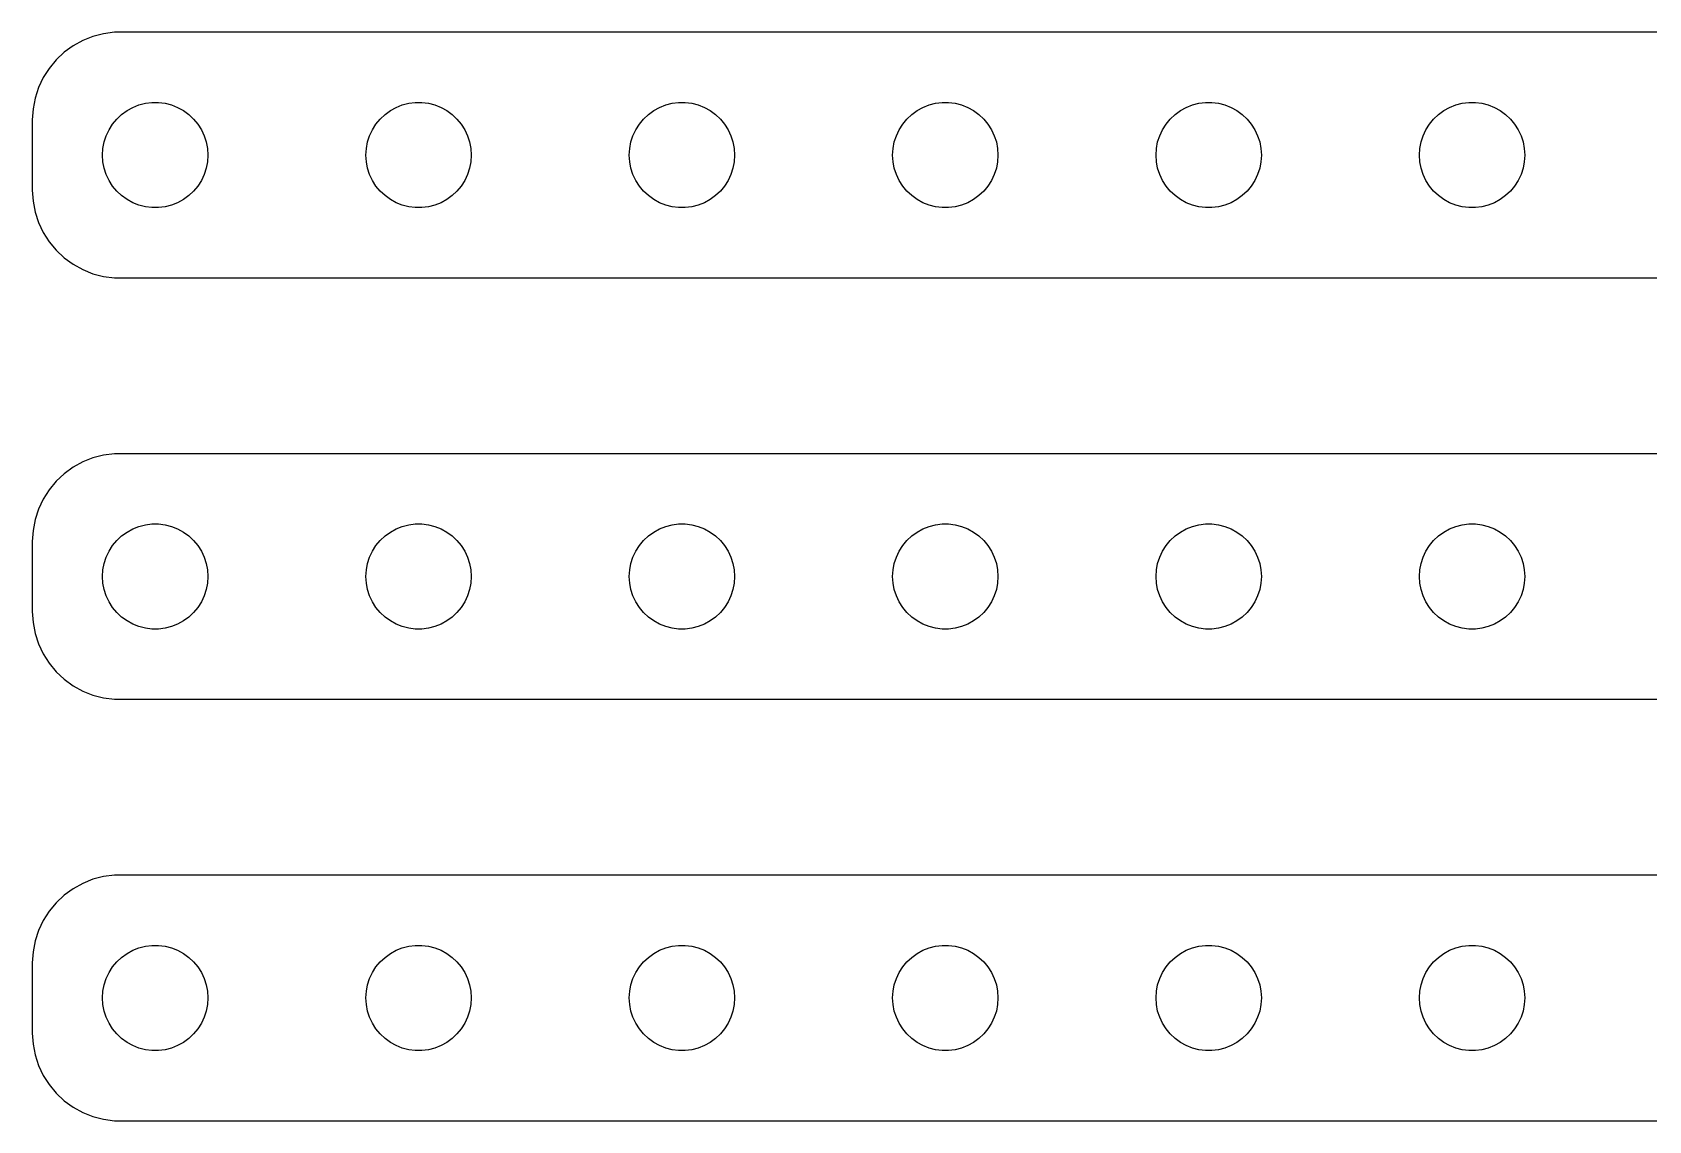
# Model space of a CAD drawing. Header units: metres. Extents: x -97 to 97, y 41 to 103.
# Drawn here: x -97 to -4.9, y 41 to 103 of the extents above; entities that cross this region are included whole.
import ezdxf

# ---------------------------------------------------------------- set-up
doc = ezdxf.new("R2010")
doc.units = ezdxf.units.M

msp = doc.modelspace()

# ---------------------------------------------------------------- linework, layer by layer
for p, q in [((-94.6791, 102.222), (-95.1871, 101.853)), ((-94.1289, 102.524), (-94.6791, 102.222)), ((-93.5451, 102.755), (-94.1289, 102.524)), ((-92.9369, 102.911), (-93.5451, 102.755)), ((-92.3139, 102.99), (-92.9369, 102.911)), ((92.3139, 102.99), (-92.3139, 102.99)), ((-95.6448, 101.423), (-96.0451, 100.939)), ((-95.1871, 101.853), (-95.6448, 101.423)), ((-96.3815, 100.409), (-96.6489, 99.8406)), ((-96.0451, 100.939), (-96.3815, 100.409)), ((-96.6489, 99.8406), (-96.8429, 99.2434)), ((-96.9606, 98.6267), (-97, 98)), ((-96.8429, 99.2434), (-96.9606, 98.6267)), ((-91.9123, 98.3115), (-91.6075, 98.533)), ((-91.6075, 98.533), (-91.2773, 98.7145)), ((-91.2773, 98.7145), (-90.927, 98.8532)), ((-90.927, 98.8532), (-90.5621, 98.9469)), ((-90.5621, 98.9469), (-90.1884, 98.9941)), ((-90.1884, 98.9941), (-89.8116, 98.9941)), ((-89.8116, 98.9941), (-89.4379, 98.9469)), ((-89.4379, 98.9469), (-89.073, 98.8532)), ((-89.073, 98.8532), (-88.7227, 98.7145)), ((-88.7227, 98.7145), (-88.3925, 98.533)), ((-88.3925, 98.533), (-88.0877, 98.3115)), ((-76.9123, 98.3115), (-76.6075, 98.533)), ((-76.6075, 98.533), (-76.2773, 98.7145)), ((-76.2773, 98.7145), (-75.927, 98.8532)), ((-75.927, 98.8532), (-75.5621, 98.9469)), ((-75.5621, 98.9469), (-75.1884, 98.9941)), ((-75.1884, 98.9941), (-74.8116, 98.9941)), ((-74.8116, 98.9941), (-74.4379, 98.9469)), ((-74.4379, 98.9469), (-74.073, 98.8532)), ((-74.073, 98.8532), (-73.7227, 98.7145)), ((-73.7227, 98.7145), (-73.3925, 98.533)), ((-73.3925, 98.533), (-73.0877, 98.3115)), ((-61.9123, 98.3115), (-61.6075, 98.533)), ((-61.6075, 98.533), (-61.2773, 98.7145)), ((-61.2773, 98.7145), (-60.927, 98.8532)), ((-60.927, 98.8532), (-60.5621, 98.9469)), ((-60.5621, 98.9469), (-60.1884, 98.9941)), ((-60.1884, 98.9941), (-59.8116, 98.9941)), ((-59.8116, 98.9941), (-59.4379, 98.9469)), ((-59.4379, 98.9469), (-59.0729, 98.8532)), ((-59.0729, 98.8532), (-58.7227, 98.7145)), ((-58.7227, 98.7145), (-58.3925, 98.533)), ((-58.3925, 98.533), (-58.0877, 98.3115)), ((-46.9123, 98.3115), (-46.6075, 98.533)), ((-46.6075, 98.533), (-46.2773, 98.7145)), ((-46.2773, 98.7145), (-45.927, 98.8532)), ((-45.927, 98.8532), (-45.5621, 98.9469)), ((-45.5621, 98.9469), (-45.1884, 98.9941)), ((-45.1884, 98.9941), (-44.8116, 98.9941)), ((-44.8116, 98.9941), (-44.4379, 98.9469)), ((-44.4379, 98.9469), (-44.0729, 98.8532)), ((-44.0729, 98.8532), (-43.7227, 98.7145)), ((-43.7227, 98.7145), (-43.3925, 98.533)), ((-43.3925, 98.533), (-43.0877, 98.3115)), ((-31.9123, 98.3115), (-31.6075, 98.533)), ((-31.6075, 98.533), (-31.2773, 98.7145)), ((-31.2773, 98.7145), (-30.927, 98.8532)), ((-30.927, 98.8532), (-30.5621, 98.9469)), ((-30.5621, 98.9469), (-30.1884, 98.9941)), ((-30.1884, 98.9941), (-29.8116, 98.9941)), ((-29.8116, 98.9941), (-29.4379, 98.9469)), ((-29.4379, 98.9469), (-29.0729, 98.8532)), ((-29.0729, 98.8532), (-28.7227, 98.7145)), ((-28.7227, 98.7145), (-28.3925, 98.533)), ((-28.3925, 98.533), (-28.0877, 98.3115)), ((-16.9123, 98.3115), (-16.6075, 98.533)), ((-16.6075, 98.533), (-16.2773, 98.7145)), ((-16.2773, 98.7145), (-15.927, 98.8532)), ((-15.927, 98.8532), (-15.5621, 98.9469)), ((-15.5621, 98.9469), (-15.1884, 98.9941)), ((-15.1884, 98.9941), (-14.8116, 98.9941)), ((-14.8116, 98.9941), (-14.4379, 98.9469)), ((-14.4379, 98.9469), (-14.0729, 98.8532)), ((-14.0729, 98.8532), (-13.7227, 98.7145)), ((-13.7227, 98.7145), (-13.3925, 98.533)), ((-13.3925, 98.533), (-13.0877, 98.3115)), ((-97, 98), (-97, 94)), ((-92.6289, 97.4453), (-92.427, 97.7634)), ((-92.427, 97.7634), (-92.1869, 98.0536)), ((-92.1869, 98.0536), (-91.9123, 98.3115)), ((-88.0877, 98.3115), (-87.8131, 98.0536)), ((-87.8131, 98.0536), (-87.573, 97.7634)), ((-87.573, 97.7634), (-87.3711, 97.4453)), ((-77.6289, 97.4453), (-77.427, 97.7634)), ((-77.427, 97.7634), (-77.1869, 98.0536)), ((-77.1869, 98.0536), (-76.9123, 98.3115)), ((-73.0877, 98.3115), (-72.8131, 98.0536)), ((-72.8131, 98.0536), (-72.573, 97.7634)), ((-72.573, 97.7634), (-72.3711, 97.4453)), ((-62.6289, 97.4453), (-62.427, 97.7634)), ((-62.427, 97.7634), (-62.1869, 98.0536)), ((-62.1869, 98.0536), (-61.9123, 98.3115)), ((-58.0877, 98.3115), (-57.8131, 98.0536)), ((-57.8131, 98.0536), (-57.5729, 97.7634)), ((-57.5729, 97.7634), (-57.3711, 97.4453)), ((-47.6289, 97.4453), (-47.427, 97.7634)), ((-47.427, 97.7634), (-47.1869, 98.0536)), ((-47.1869, 98.0536), (-46.9123, 98.3115)), ((-43.0877, 98.3115), (-42.8131, 98.0536)), ((-42.8131, 98.0536), (-42.5729, 97.7634)), ((-42.5729, 97.7634), (-42.3711, 97.4453)), ((-32.6289, 97.4453), (-32.427, 97.7634)), ((-32.427, 97.7634), (-32.1869, 98.0536)), ((-32.1869, 98.0536), (-31.9123, 98.3115)), ((-28.0877, 98.3115), (-27.8131, 98.0536)), ((-27.8131, 98.0536), (-27.5729, 97.7634)), ((-27.5729, 97.7634), (-27.3711, 97.4453)), ((-17.6289, 97.4453), (-17.427, 97.7634)), ((-17.427, 97.7634), (-17.1869, 98.0536)), ((-17.1869, 98.0536), (-16.9123, 98.3115)), ((-13.0877, 98.3115), (-12.8131, 98.0536)), ((-12.8131, 98.0536), (-12.5729, 97.7634)), ((-12.5729, 97.7634), (-12.3711, 97.4453)), ((-92.9763, 96.376), (-92.9057, 96.7461)), ((-92.9057, 96.7461), (-92.7893, 97.1044)), ((-92.7893, 97.1044), (-92.6289, 97.4453)), ((-87.3711, 97.4453), (-87.2107, 97.1044)), ((-87.2107, 97.1044), (-87.0943, 96.7461)), ((-87.0943, 96.7461), (-87.0237, 96.376)), ((-77.9763, 96.376), (-77.9057, 96.7461)), ((-77.9057, 96.7461), (-77.7893, 97.1044)), ((-77.7893, 97.1044), (-77.6289, 97.4453)), ((-72.3711, 97.4453), (-72.2107, 97.1044)), ((-72.2107, 97.1044), (-72.0943, 96.7461)), ((-72.0943, 96.7461), (-72.0237, 96.376)), ((-62.9763, 96.376), (-62.9057, 96.7461)), ((-62.9057, 96.7461), (-62.7893, 97.1044)), ((-62.7893, 97.1044), (-62.6289, 97.4453)), ((-57.3711, 97.4453), (-57.2107, 97.1044)), ((-57.2107, 97.1044), (-57.0942, 96.7461)), ((-57.0942, 96.7461), (-57.0237, 96.376)), ((-47.9763, 96.376), (-47.9057, 96.7461)), ((-47.9057, 96.7461), (-47.7893, 97.1044)), ((-47.7893, 97.1044), (-47.6289, 97.4453)), ((-42.3711, 97.4453), (-42.2107, 97.1044)), ((-42.2107, 97.1044), (-42.0942, 96.7461)), ((-42.0942, 96.7461), (-42.0237, 96.376)), ((-32.9763, 96.376), (-32.9057, 96.7461)), ((-32.9057, 96.7461), (-32.7893, 97.1044)), ((-32.7893, 97.1044), (-32.6289, 97.4453)), ((-27.3711, 97.4453), (-27.2107, 97.1044)), ((-27.2107, 97.1044), (-27.0942, 96.7461)), ((-27.0942, 96.7461), (-27.0237, 96.376)), ((-17.9763, 96.376), (-17.9057, 96.7461)), ((-17.9057, 96.7461), (-17.7893, 97.1044)), ((-17.7893, 97.1044), (-17.6289, 97.4453)), ((-12.3711, 97.4453), (-12.2107, 97.1044)), ((-12.2107, 97.1044), (-12.0942, 96.7461)), ((-12.0942, 96.7461), (-12.0237, 96.376)), ((-93, 96), (-92.9763, 96.376)), ((-92.9763, 95.624), (-93, 96)), ((-87.0237, 96.376), (-87, 96)), ((-87, 96), (-87.0237, 95.624)), ((-78, 96), (-77.9763, 96.376)), ((-77.9763, 95.624), (-78, 96)), ((-72.0237, 96.376), (-72, 96)), ((-72, 96), (-72.0237, 95.624)), ((-63, 96), (-62.9763, 96.376)), ((-62.9763, 95.624), (-63, 96)), ((-57.0237, 96.376), (-57, 96)), ((-57, 96), (-57.0237, 95.624)), ((-48, 96), (-47.9763, 96.376)), ((-47.9763, 95.624), (-48, 96)), ((-42.0237, 96.376), (-42, 96)), ((-42, 96), (-42.0237, 95.624)), ((-33, 96), (-32.9763, 96.376)), ((-32.9763, 95.624), (-33, 96)), ((-27.0237, 96.376), (-27, 96)), ((-27, 96), (-27.0237, 95.624)), ((-18, 96), (-17.9763, 96.376)), ((-17.9763, 95.624), (-18, 96)), ((-12.0237, 96.376), (-12, 96)), ((-12, 96), (-12.0237, 95.624)), ((-92.9057, 95.2539), (-92.9763, 95.624)), ((-92.7893, 94.8956), (-92.9057, 95.2539)), ((-92.6289, 94.5547), (-92.7893, 94.8956)), ((-87.2107, 94.8956), (-87.3711, 94.5547)), ((-87.0943, 95.2539), (-87.2107, 94.8956)), ((-87.0237, 95.624), (-87.0943, 95.2539)), ((-77.9057, 95.2539), (-77.9763, 95.624)), ((-77.7893, 94.8956), (-77.9057, 95.2539)), ((-77.6289, 94.5547), (-77.7893, 94.8956)), ((-72.2107, 94.8956), (-72.3711, 94.5547)), ((-72.0943, 95.2539), (-72.2107, 94.8956)), ((-72.0237, 95.624), (-72.0943, 95.2539)), ((-62.9057, 95.2539), (-62.9763, 95.624)), ((-62.7893, 94.8956), (-62.9057, 95.2539)), ((-62.6289, 94.5547), (-62.7893, 94.8956)), ((-57.2107, 94.8956), (-57.3711, 94.5547)), ((-57.0942, 95.2539), (-57.2107, 94.8956)), ((-57.0237, 95.624), (-57.0942, 95.2539)), ((-47.9057, 95.2539), (-47.9763, 95.624)), ((-47.7893, 94.8956), (-47.9057, 95.2539)), ((-47.6289, 94.5547), (-47.7893, 94.8956)), ((-42.2107, 94.8956), (-42.3711, 94.5547)), ((-42.0942, 95.2539), (-42.2107, 94.8956)), ((-42.0237, 95.624), (-42.0942, 95.2539)), ((-32.9057, 95.2539), (-32.9763, 95.624)), ((-32.7893, 94.8956), (-32.9057, 95.2539)), ((-32.6289, 94.5547), (-32.7893, 94.8956)), ((-27.2107, 94.8956), (-27.3711, 94.5547)), ((-27.0942, 95.2539), (-27.2107, 94.8956)), ((-27.0237, 95.624), (-27.0942, 95.2539)), ((-17.9057, 95.2539), (-17.9763, 95.624)), ((-17.7893, 94.8956), (-17.9057, 95.2539)), ((-17.6289, 94.5547), (-17.7893, 94.8956)), ((-12.2107, 94.8956), (-12.3711, 94.5547)), ((-12.0942, 95.2539), (-12.2107, 94.8956)), ((-12.0237, 95.624), (-12.0942, 95.2539)), ((-97, 94), (-96.9606, 93.3733)), ((-92.427, 94.2366), (-92.6289, 94.5547)), ((-92.1869, 93.9464), (-92.427, 94.2366)), ((-91.9123, 93.6885), (-92.1869, 93.9464)), ((-87.8131, 93.9464), (-88.0877, 93.6885)), ((-87.573, 94.2366), (-87.8131, 93.9464)), ((-87.3711, 94.5547), (-87.573, 94.2366)), ((-77.427, 94.2366), (-77.6289, 94.5547)), ((-77.1869, 93.9464), (-77.427, 94.2366)), ((-76.9123, 93.6885), (-77.1869, 93.9464)), ((-72.8131, 93.9464), (-73.0877, 93.6885)), ((-72.573, 94.2366), (-72.8131, 93.9464)), ((-72.3711, 94.5547), (-72.573, 94.2366)), ((-62.427, 94.2366), (-62.6289, 94.5547)), ((-62.1869, 93.9464), (-62.427, 94.2366)), ((-61.9123, 93.6885), (-62.1869, 93.9464)), ((-57.8131, 93.9464), (-58.0877, 93.6885)), ((-57.5729, 94.2366), (-57.8131, 93.9464)), ((-57.3711, 94.5547), (-57.5729, 94.2366)), ((-47.427, 94.2366), (-47.6289, 94.5547)), ((-47.1869, 93.9464), (-47.427, 94.2366)), ((-46.9123, 93.6885), (-47.1869, 93.9464)), ((-42.8131, 93.9464), (-43.0877, 93.6885)), ((-42.5729, 94.2366), (-42.8131, 93.9464)), ((-42.3711, 94.5547), (-42.5729, 94.2366)), ((-32.427, 94.2366), (-32.6289, 94.5547)), ((-32.1869, 93.9464), (-32.427, 94.2366)), ((-31.9123, 93.6885), (-32.1869, 93.9464)), ((-27.8131, 93.9464), (-28.0877, 93.6885)), ((-27.5729, 94.2366), (-27.8131, 93.9464)), ((-27.3711, 94.5547), (-27.5729, 94.2366)), ((-17.427, 94.2366), (-17.6289, 94.5547)), ((-17.1869, 93.9464), (-17.427, 94.2366)), ((-16.9123, 93.6885), (-17.1869, 93.9464)), ((-12.8131, 93.9464), (-13.0877, 93.6885)), ((-12.5729, 94.2366), (-12.8131, 93.9464)), ((-12.3711, 94.5547), (-12.5729, 94.2366)), ((-96.9606, 93.3733), (-96.8429, 92.7566)), ((-91.6075, 93.467), (-91.9123, 93.6885)), ((-91.2773, 93.2855), (-91.6075, 93.467)), ((-90.927, 93.1468), (-91.2773, 93.2855)), ((-90.5621, 93.0531), (-90.927, 93.1468)), ((-90.1884, 93.0059), (-90.5621, 93.0531)), ((-89.8116, 93.0059), (-90.1884, 93.0059)), ((-89.4379, 93.0531), (-89.8116, 93.0059)), ((-89.073, 93.1468), (-89.4379, 93.0531)), ((-88.7227, 93.2855), (-89.073, 93.1468)), ((-88.3925, 93.467), (-88.7227, 93.2855)), ((-88.0877, 93.6885), (-88.3925, 93.467)), ((-76.6075, 93.467), (-76.9123, 93.6885)), ((-76.2773, 93.2855), (-76.6075, 93.467)), ((-75.927, 93.1468), (-76.2773, 93.2855)), ((-75.5621, 93.0531), (-75.927, 93.1468)), ((-75.1884, 93.0059), (-75.5621, 93.0531)), ((-74.8116, 93.0059), (-75.1884, 93.0059)), ((-74.4379, 93.0531), (-74.8116, 93.0059)), ((-74.073, 93.1468), (-74.4379, 93.0531)), ((-73.7227, 93.2855), (-74.073, 93.1468)), ((-73.3925, 93.467), (-73.7227, 93.2855)), ((-73.0877, 93.6885), (-73.3925, 93.467)), ((-61.6075, 93.467), (-61.9123, 93.6885)), ((-61.2773, 93.2855), (-61.6075, 93.467)), ((-60.927, 93.1468), (-61.2773, 93.2855)), ((-60.5621, 93.0531), (-60.927, 93.1468)), ((-60.1884, 93.0059), (-60.5621, 93.0531)), ((-59.8116, 93.0059), (-60.1884, 93.0059)), ((-59.4379, 93.0531), (-59.8116, 93.0059)), ((-59.0729, 93.1468), (-59.4379, 93.0531)), ((-58.7227, 93.2855), (-59.0729, 93.1468)), ((-58.3925, 93.467), (-58.7227, 93.2855)), ((-58.0877, 93.6885), (-58.3925, 93.467)), ((-46.6075, 93.467), (-46.9123, 93.6885)), ((-46.2773, 93.2855), (-46.6075, 93.467)), ((-45.927, 93.1468), (-46.2773, 93.2855)), ((-45.5621, 93.0531), (-45.927, 93.1468)), ((-45.1884, 93.0059), (-45.5621, 93.0531)), ((-44.8116, 93.0059), (-45.1884, 93.0059)), ((-44.4379, 93.0531), (-44.8116, 93.0059)), ((-44.0729, 93.1468), (-44.4379, 93.0531)), ((-43.7227, 93.2855), (-44.0729, 93.1468)), ((-43.3925, 93.467), (-43.7227, 93.2855)), ((-43.0877, 93.6885), (-43.3925, 93.467)), ((-31.6075, 93.467), (-31.9123, 93.6885)), ((-31.2773, 93.2855), (-31.6075, 93.467)), ((-30.927, 93.1468), (-31.2773, 93.2855)), ((-30.5621, 93.0531), (-30.927, 93.1468)), ((-30.1884, 93.0059), (-30.5621, 93.0531)), ((-29.8116, 93.0059), (-30.1884, 93.0059)), ((-29.4379, 93.0531), (-29.8116, 93.0059)), ((-29.0729, 93.1468), (-29.4379, 93.0531)), ((-28.7227, 93.2855), (-29.0729, 93.1468)), ((-28.3925, 93.467), (-28.7227, 93.2855)), ((-28.0877, 93.6885), (-28.3925, 93.467)), ((-16.6075, 93.467), (-16.9123, 93.6885)), ((-16.2773, 93.2855), (-16.6075, 93.467)), ((-15.927, 93.1468), (-16.2773, 93.2855)), ((-15.5621, 93.0531), (-15.927, 93.1468)), ((-15.1884, 93.0059), (-15.5621, 93.0531)), ((-14.8116, 93.0059), (-15.1884, 93.0059)), ((-14.4379, 93.0531), (-14.8116, 93.0059)), ((-14.0729, 93.1468), (-14.4379, 93.0531)), ((-13.7227, 93.2855), (-14.0729, 93.1468)), ((-13.3925, 93.467), (-13.7227, 93.2855)), ((-13.0877, 93.6885), (-13.3925, 93.467)), ((-96.8429, 92.7566), (-96.6489, 92.1594)), ((-96.6489, 92.1594), (-96.3815, 91.5912)), ((-96.3815, 91.5912), (-96.0451, 91.0611)), ((-96.0451, 91.0611), (-95.6448, 90.5773)), ((-95.6448, 90.5773), (-95.1871, 90.1474)), ((-95.1871, 90.1474), (-94.6791, 89.7784)), ((-94.6791, 89.7784), (-94.1289, 89.4759)), ((-94.1289, 89.4759), (-93.5451, 89.2447)), ((-93.5451, 89.2447), (-92.9369, 89.0886)), ((-92.9369, 89.0886), (-92.3139, 89.0099)), ((-92.3139, 89.0099), (92.3139, 89.0099)), ((-94.1289, 78.5241), (-94.6791, 78.2216)), ((-93.5451, 78.7553), (-94.1289, 78.5241)), ((-92.9369, 78.9114), (-93.5451, 78.7553)), ((-92.3139, 78.9901), (-92.9369, 78.9114)), ((92.3139, 78.9901), (-92.3139, 78.9901)), ((-95.6448, 77.4227), (-96.0451, 76.9389)), ((-95.1871, 77.8526), (-95.6448, 77.4227)), ((-94.6791, 78.2216), (-95.1871, 77.8526)), ((-96.0451, 76.9389), (-96.3815, 76.4088)), ((-96.6489, 75.8406), (-96.8429, 75.2434)), ((-96.3815, 76.4088), (-96.6489, 75.8406)), ((-96.9606, 74.6267), (-97, 74)), ((-96.8429, 75.2434), (-96.9606, 74.6267)), ((-91.6075, 74.533), (-91.2773, 74.7145)), ((-91.2773, 74.7145), (-90.927, 74.8532)), ((-90.927, 74.8532), (-90.5621, 74.9469)), ((-90.5621, 74.9469), (-90.1884, 74.9941)), ((-90.1884, 74.9941), (-89.8116, 74.9941)), ((-89.8116, 74.9941), (-89.4379, 74.9469)), ((-89.4379, 74.9469), (-89.073, 74.8532)), ((-89.073, 74.8532), (-88.7227, 74.7145)), ((-88.7227, 74.7145), (-88.3925, 74.533)), ((-76.6075, 74.533), (-76.2773, 74.7145)), ((-76.2773, 74.7145), (-75.927, 74.8532)), ((-75.927, 74.8532), (-75.5621, 74.9469)), ((-75.5621, 74.9469), (-75.1884, 74.9941)), ((-75.1884, 74.9941), (-74.8116, 74.9941)), ((-74.8116, 74.9941), (-74.4379, 74.9469)), ((-74.4379, 74.9469), (-74.073, 74.8532)), ((-74.073, 74.8532), (-73.7227, 74.7145)), ((-73.7227, 74.7145), (-73.3925, 74.533)), ((-61.6075, 74.533), (-61.2773, 74.7145)), ((-61.2773, 74.7145), (-60.927, 74.8532)), ((-60.927, 74.8532), (-60.5621, 74.9469)), ((-60.5621, 74.9469), (-60.1884, 74.9941)), ((-60.1884, 74.9941), (-59.8116, 74.9941)), ((-59.8116, 74.9941), (-59.4379, 74.9469)), ((-59.4379, 74.9469), (-59.0729, 74.8532)), ((-59.0729, 74.8532), (-58.7227, 74.7145)), ((-58.7227, 74.7145), (-58.3925, 74.533)), ((-46.6075, 74.533), (-46.2773, 74.7145)), ((-46.2773, 74.7145), (-45.927, 74.8532)), ((-45.927, 74.8532), (-45.5621, 74.9469)), ((-45.5621, 74.9469), (-45.1884, 74.9941)), ((-45.1884, 74.9941), (-44.8116, 74.9941)), ((-44.8116, 74.9941), (-44.4379, 74.9469)), ((-44.4379, 74.9469), (-44.0729, 74.8532)), ((-44.0729, 74.8532), (-43.7227, 74.7145)), ((-43.7227, 74.7145), (-43.3925, 74.533)), ((-31.6075, 74.533), (-31.2773, 74.7145)), ((-31.2773, 74.7145), (-30.927, 74.8532)), ((-30.927, 74.8532), (-30.5621, 74.9469)), ((-30.5621, 74.9469), (-30.1884, 74.9941)), ((-30.1884, 74.9941), (-29.8116, 74.9941)), ((-29.8116, 74.9941), (-29.4379, 74.9469)), ((-29.4379, 74.9469), (-29.0729, 74.8532)), ((-29.0729, 74.8532), (-28.7227, 74.7145)), ((-28.7227, 74.7145), (-28.3925, 74.533)), ((-16.6075, 74.533), (-16.2773, 74.7145)), ((-16.2773, 74.7145), (-15.927, 74.8532)), ((-15.927, 74.8532), (-15.5621, 74.9469)), ((-15.5621, 74.9469), (-15.1884, 74.9941)), ((-15.1884, 74.9941), (-14.8116, 74.9941)), ((-14.8116, 74.9941), (-14.4379, 74.9469)), ((-14.4379, 74.9469), (-14.0729, 74.8532)), ((-14.0729, 74.8532), (-13.7227, 74.7145)), ((-13.7227, 74.7145), (-13.3925, 74.533)), ((-97, 74), (-97, 70)), ((-92.6289, 73.4453), (-92.427, 73.7634)), ((-92.427, 73.7634), (-92.1869, 74.0536)), ((-92.1869, 74.0536), (-91.9123, 74.3115)), ((-91.9123, 74.3115), (-91.6075, 74.533)), ((-88.3925, 74.533), (-88.0877, 74.3115)), ((-88.0877, 74.3115), (-87.8131, 74.0536)), ((-87.8131, 74.0536), (-87.573, 73.7634)), ((-87.573, 73.7634), (-87.3711, 73.4453)), ((-77.6289, 73.4453), (-77.427, 73.7634)), ((-77.427, 73.7634), (-77.1869, 74.0536)), ((-77.1869, 74.0536), (-76.9123, 74.3115)), ((-76.9123, 74.3115), (-76.6075, 74.533)), ((-73.3925, 74.533), (-73.0877, 74.3115)), ((-73.0877, 74.3115), (-72.8131, 74.0536)), ((-72.8131, 74.0536), (-72.573, 73.7634)), ((-72.573, 73.7634), (-72.3711, 73.4453)), ((-62.6289, 73.4453), (-62.427, 73.7634)), ((-62.427, 73.7634), (-62.1869, 74.0536)), ((-62.1869, 74.0536), (-61.9123, 74.3115)), ((-61.9123, 74.3115), (-61.6075, 74.533)), ((-58.3925, 74.533), (-58.0877, 74.3115)), ((-58.0877, 74.3115), (-57.8131, 74.0536)), ((-57.8131, 74.0536), (-57.5729, 73.7634)), ((-57.5729, 73.7634), (-57.3711, 73.4453)), ((-47.6289, 73.4453), (-47.427, 73.7634)), ((-47.427, 73.7634), (-47.1869, 74.0536)), ((-47.1869, 74.0536), (-46.9123, 74.3115)), ((-46.9123, 74.3115), (-46.6075, 74.533)), ((-43.3925, 74.533), (-43.0877, 74.3115)), ((-43.0877, 74.3115), (-42.8131, 74.0536)), ((-42.8131, 74.0536), (-42.5729, 73.7634)), ((-42.5729, 73.7634), (-42.3711, 73.4453)), ((-32.6289, 73.4453), (-32.427, 73.7634)), ((-32.427, 73.7634), (-32.1869, 74.0536)), ((-32.1869, 74.0536), (-31.9123, 74.3115)), ((-31.9123, 74.3115), (-31.6075, 74.533)), ((-28.3925, 74.533), (-28.0877, 74.3115)), ((-28.0877, 74.3115), (-27.8131, 74.0536)), ((-27.8131, 74.0536), (-27.5729, 73.7634)), ((-27.5729, 73.7634), (-27.3711, 73.4453)), ((-17.6289, 73.4453), (-17.427, 73.7634)), ((-17.427, 73.7634), (-17.1869, 74.0536)), ((-17.1869, 74.0536), (-16.9123, 74.3115)), ((-16.9123, 74.3115), (-16.6075, 74.533)), ((-13.3925, 74.533), (-13.0877, 74.3115)), ((-13.0877, 74.3115), (-12.8131, 74.0536)), ((-12.8131, 74.0536), (-12.5729, 73.7634)), ((-12.5729, 73.7634), (-12.3711, 73.4453)), ((-92.9763, 72.376), (-92.9057, 72.7461)), ((-92.9057, 72.7461), (-92.7893, 73.1044)), ((-92.7893, 73.1044), (-92.6289, 73.4453)), ((-87.3711, 73.4453), (-87.2107, 73.1044)), ((-87.2107, 73.1044), (-87.0943, 72.7461)), ((-87.0943, 72.7461), (-87.0237, 72.376)), ((-77.9763, 72.376), (-77.9057, 72.7461)), ((-77.9057, 72.7461), (-77.7893, 73.1044)), ((-77.7893, 73.1044), (-77.6289, 73.4453)), ((-72.3711, 73.4453), (-72.2107, 73.1044)), ((-72.2107, 73.1044), (-72.0943, 72.7461)), ((-72.0943, 72.7461), (-72.0237, 72.376)), ((-62.9763, 72.376), (-62.9057, 72.7461)), ((-62.9057, 72.7461), (-62.7893, 73.1044)), ((-62.7893, 73.1044), (-62.6289, 73.4453)), ((-57.3711, 73.4453), (-57.2107, 73.1044)), ((-57.2107, 73.1044), (-57.0942, 72.7461)), ((-57.0942, 72.7461), (-57.0237, 72.376)), ((-47.9763, 72.376), (-47.9057, 72.7461)), ((-47.9057, 72.7461), (-47.7893, 73.1044)), ((-47.7893, 73.1044), (-47.6289, 73.4453)), ((-42.3711, 73.4453), (-42.2107, 73.1044)), ((-42.2107, 73.1044), (-42.0942, 72.7461)), ((-42.0942, 72.7461), (-42.0237, 72.376)), ((-32.9763, 72.376), (-32.9057, 72.7461)), ((-32.9057, 72.7461), (-32.7893, 73.1044)), ((-32.7893, 73.1044), (-32.6289, 73.4453)), ((-27.3711, 73.4453), (-27.2107, 73.1044)), ((-27.2107, 73.1044), (-27.0942, 72.7461)), ((-27.0942, 72.7461), (-27.0237, 72.376)), ((-17.9763, 72.376), (-17.9057, 72.7461)), ((-17.9057, 72.7461), (-17.7893, 73.1044)), ((-17.7893, 73.1044), (-17.6289, 73.4453)), ((-12.3711, 73.4453), (-12.2107, 73.1044)), ((-12.2107, 73.1044), (-12.0942, 72.7461)), ((-12.0942, 72.7461), (-12.0237, 72.376)), ((-93, 72), (-92.9763, 72.376)), ((-92.9763, 71.624), (-93, 72)), ((-87.0237, 72.376), (-87, 72)), ((-87, 72), (-87.0237, 71.624)), ((-78, 72), (-77.9763, 72.376)), ((-77.9763, 71.624), (-78, 72)), ((-72.0237, 72.376), (-72, 72)), ((-72, 72), (-72.0237, 71.624)), ((-63, 72), (-62.9763, 72.376)), ((-62.9763, 71.624), (-63, 72)), ((-57.0237, 72.376), (-57, 72)), ((-57, 72), (-57.0237, 71.624)), ((-48, 72), (-47.9763, 72.376)), ((-47.9763, 71.624), (-48, 72)), ((-42.0237, 72.376), (-42, 72)), ((-42, 72), (-42.0237, 71.624)), ((-33, 72), (-32.9763, 72.376)), ((-32.9763, 71.624), (-33, 72)), ((-27.0237, 72.376), (-27, 72)), ((-27, 72), (-27.0237, 71.624)), ((-18, 72), (-17.9763, 72.376)), ((-17.9763, 71.624), (-18, 72)), ((-12.0237, 72.376), (-12, 72)), ((-12, 72), (-12.0237, 71.624)), ((-92.9057, 71.2539), (-92.9763, 71.624)), ((-92.7893, 70.8956), (-92.9057, 71.2539)), ((-92.6289, 70.5547), (-92.7893, 70.8956)), ((-87.2107, 70.8956), (-87.3711, 70.5547)), ((-87.0943, 71.2539), (-87.2107, 70.8956)), ((-87.0237, 71.624), (-87.0943, 71.2539)), ((-77.9057, 71.2539), (-77.9763, 71.624)), ((-77.7893, 70.8956), (-77.9057, 71.2539)), ((-77.6289, 70.5547), (-77.7893, 70.8956)), ((-72.2107, 70.8956), (-72.3711, 70.5547)), ((-72.0943, 71.2539), (-72.2107, 70.8956)), ((-72.0237, 71.624), (-72.0943, 71.2539)), ((-62.9057, 71.2539), (-62.9763, 71.624)), ((-62.7893, 70.8956), (-62.9057, 71.2539)), ((-62.6289, 70.5547), (-62.7893, 70.8956)), ((-57.2107, 70.8956), (-57.3711, 70.5547)), ((-57.0942, 71.2539), (-57.2107, 70.8956)), ((-57.0237, 71.624), (-57.0942, 71.2539)), ((-47.9057, 71.2539), (-47.9763, 71.624)), ((-47.7893, 70.8956), (-47.9057, 71.2539)), ((-47.6289, 70.5547), (-47.7893, 70.8956)), ((-42.2107, 70.8956), (-42.3711, 70.5547)), ((-42.0942, 71.2539), (-42.2107, 70.8956)), ((-42.0237, 71.624), (-42.0942, 71.2539)), ((-32.9057, 71.2539), (-32.9763, 71.624)), ((-32.7893, 70.8956), (-32.9057, 71.2539)), ((-32.6289, 70.5547), (-32.7893, 70.8956)), ((-27.2107, 70.8956), (-27.3711, 70.5547)), ((-27.0942, 71.2539), (-27.2107, 70.8956)), ((-27.0237, 71.624), (-27.0942, 71.2539)), ((-17.9057, 71.2539), (-17.9763, 71.624)), ((-17.7893, 70.8956), (-17.9057, 71.2539)), ((-17.6289, 70.5547), (-17.7893, 70.8956)), ((-12.2107, 70.8956), (-12.3711, 70.5547)), ((-12.0942, 71.2539), (-12.2107, 70.8956)), ((-12.0237, 71.624), (-12.0942, 71.2539)), ((-97, 70), (-96.9606, 69.3733)), ((-92.427, 70.2366), (-92.6289, 70.5547)), ((-92.1869, 69.9464), (-92.427, 70.2366)), ((-87.573, 70.2366), (-87.8131, 69.9464)), ((-87.3711, 70.5547), (-87.573, 70.2366)), ((-77.427, 70.2366), (-77.6289, 70.5547)), ((-77.1869, 69.9464), (-77.427, 70.2366)), ((-72.573, 70.2366), (-72.8131, 69.9464)), ((-72.3711, 70.5547), (-72.573, 70.2366)), ((-62.427, 70.2366), (-62.6289, 70.5547)), ((-62.1869, 69.9464), (-62.427, 70.2366)), ((-57.5729, 70.2366), (-57.8131, 69.9464)), ((-57.3711, 70.5547), (-57.5729, 70.2366)), ((-47.427, 70.2366), (-47.6289, 70.5547)), ((-47.1869, 69.9464), (-47.427, 70.2366)), ((-42.5729, 70.2366), (-42.8131, 69.9464)), ((-42.3711, 70.5547), (-42.5729, 70.2366)), ((-32.427, 70.2366), (-32.6289, 70.5547)), ((-32.1869, 69.9464), (-32.427, 70.2366)), ((-27.5729, 70.2366), (-27.8131, 69.9464)), ((-27.3711, 70.5547), (-27.5729, 70.2366)), ((-17.427, 70.2366), (-17.6289, 70.5547)), ((-17.1869, 69.9464), (-17.427, 70.2366)), ((-12.5729, 70.2366), (-12.8131, 69.9464)), ((-12.3711, 70.5547), (-12.5729, 70.2366)), ((-96.9606, 69.3733), (-96.8429, 68.7566)), ((-91.9123, 69.6885), (-92.1869, 69.9464)), ((-91.6075, 69.467), (-91.9123, 69.6885)), ((-91.2773, 69.2855), (-91.6075, 69.467)), ((-90.927, 69.1468), (-91.2773, 69.2855)), ((-90.5621, 69.0531), (-90.927, 69.1468)), ((-90.1884, 69.0059), (-90.5621, 69.0531)), ((-89.4379, 69.0531), (-89.8116, 69.0059)), ((-89.073, 69.1468), (-89.4379, 69.0531)), ((-88.7227, 69.2855), (-89.073, 69.1468)), ((-88.3925, 69.467), (-88.7227, 69.2855)), ((-88.0877, 69.6885), (-88.3925, 69.467)), ((-87.8131, 69.9464), (-88.0877, 69.6885)), ((-76.9123, 69.6885), (-77.1869, 69.9464)), ((-76.6075, 69.467), (-76.9123, 69.6885)), ((-76.2773, 69.2855), (-76.6075, 69.467)), ((-75.927, 69.1468), (-76.2773, 69.2855)), ((-75.5621, 69.0531), (-75.927, 69.1468)), ((-75.1884, 69.0059), (-75.5621, 69.0531)), ((-74.4379, 69.0531), (-74.8116, 69.0059)), ((-74.073, 69.1468), (-74.4379, 69.0531)), ((-73.7227, 69.2855), (-74.073, 69.1468)), ((-73.3925, 69.467), (-73.7227, 69.2855)), ((-73.0877, 69.6885), (-73.3925, 69.467)), ((-72.8131, 69.9464), (-73.0877, 69.6885)), ((-61.9123, 69.6885), (-62.1869, 69.9464)), ((-61.6075, 69.467), (-61.9123, 69.6885)), ((-61.2773, 69.2855), (-61.6075, 69.467)), ((-60.927, 69.1468), (-61.2773, 69.2855)), ((-60.5621, 69.0531), (-60.927, 69.1468)), ((-60.1884, 69.0059), (-60.5621, 69.0531)), ((-59.4379, 69.0531), (-59.8116, 69.0059)), ((-59.0729, 69.1468), (-59.4379, 69.0531)), ((-58.7227, 69.2855), (-59.0729, 69.1468)), ((-58.3925, 69.467), (-58.7227, 69.2855)), ((-58.0877, 69.6885), (-58.3925, 69.467)), ((-57.8131, 69.9464), (-58.0877, 69.6885)), ((-46.9123, 69.6885), (-47.1869, 69.9464)), ((-46.6075, 69.467), (-46.9123, 69.6885)), ((-46.2773, 69.2855), (-46.6075, 69.467)), ((-45.927, 69.1468), (-46.2773, 69.2855)), ((-45.5621, 69.0531), (-45.927, 69.1468)), ((-45.1884, 69.0059), (-45.5621, 69.0531)), ((-44.4379, 69.0531), (-44.8116, 69.0059)), ((-44.0729, 69.1468), (-44.4379, 69.0531)), ((-43.7227, 69.2855), (-44.0729, 69.1468)), ((-43.3925, 69.467), (-43.7227, 69.2855)), ((-43.0877, 69.6885), (-43.3925, 69.467)), ((-42.8131, 69.9464), (-43.0877, 69.6885)), ((-31.9123, 69.6885), (-32.1869, 69.9464)), ((-31.6075, 69.467), (-31.9123, 69.6885)), ((-31.2773, 69.2855), (-31.6075, 69.467)), ((-30.927, 69.1468), (-31.2773, 69.2855)), ((-30.5621, 69.0531), (-30.927, 69.1468)), ((-30.1884, 69.0059), (-30.5621, 69.0531)), ((-29.4379, 69.0531), (-29.8116, 69.0059)), ((-29.0729, 69.1468), (-29.4379, 69.0531)), ((-28.7227, 69.2855), (-29.0729, 69.1468)), ((-28.3925, 69.467), (-28.7227, 69.2855)), ((-28.0877, 69.6885), (-28.3925, 69.467)), ((-27.8131, 69.9464), (-28.0877, 69.6885)), ((-16.9123, 69.6885), (-17.1869, 69.9464)), ((-16.6075, 69.467), (-16.9123, 69.6885)), ((-16.2773, 69.2855), (-16.6075, 69.467)), ((-15.927, 69.1468), (-16.2773, 69.2855)), ((-15.5621, 69.0531), (-15.927, 69.1468)), ((-15.1884, 69.0059), (-15.5621, 69.0531)), ((-14.4379, 69.0531), (-14.8116, 69.0059)), ((-14.0729, 69.1468), (-14.4379, 69.0531)), ((-13.7227, 69.2855), (-14.0729, 69.1468)), ((-13.3925, 69.467), (-13.7227, 69.2855)), ((-13.0877, 69.6885), (-13.3925, 69.467)), ((-12.8131, 69.9464), (-13.0877, 69.6885)), ((-96.8429, 68.7566), (-96.6489, 68.1594)), ((-96.6489, 68.1594), (-96.3815, 67.5912)), ((-89.8116, 69.0059), (-90.1884, 69.0059)), ((-74.8116, 69.0059), (-75.1884, 69.0059)), ((-59.8116, 69.0059), (-60.1884, 69.0059)), ((-44.8116, 69.0059), (-45.1884, 69.0059)), ((-29.8116, 69.0059), (-30.1884, 69.0059)), ((-14.8116, 69.0059), (-15.1884, 69.0059)), ((-96.3815, 67.5912), (-96.0451, 67.0611)), ((-96.0451, 67.0611), (-95.6448, 66.5773)), ((-95.6448, 66.5773), (-95.1871, 66.1474)), ((-95.1871, 66.1474), (-94.6791, 65.7784)), ((-94.6791, 65.7784), (-94.1289, 65.4759)), ((-94.1289, 65.4759), (-93.5451, 65.2447)), ((-93.5451, 65.2447), (-92.9369, 65.0886)), ((-92.9369, 65.0886), (-92.3139, 65.0099)), ((-92.3139, 65.0099), (92.3139, 65.0099)), ((-94.1289, 54.5241), (-94.6791, 54.2216)), ((-93.5451, 54.7553), (-94.1289, 54.5241)), ((-92.9369, 54.9114), (-93.5451, 54.7553)), ((-92.3139, 54.9901), (-92.9369, 54.9114)), ((92.3139, 54.9901), (-92.3139, 54.9901)), ((-95.6448, 53.4227), (-96.0451, 52.9389)), ((-95.1871, 53.8526), (-95.6448, 53.4227)), ((-94.6791, 54.2216), (-95.1871, 53.8526)), ((-96.0451, 52.9389), (-96.3815, 52.4088)), ((-96.6489, 51.8406), (-96.8429, 51.2434)), ((-96.3815, 52.4088), (-96.6489, 51.8406)), ((-96.8429, 51.2434), (-96.9606, 50.6267)), ((-91.6075, 50.533), (-91.2773, 50.7145)), ((-91.2773, 50.7145), (-90.927, 50.8532)), ((-90.927, 50.8532), (-90.5621, 50.9469)), ((-90.5621, 50.9469), (-90.1884, 50.9941)), ((-90.1884, 50.9941), (-89.8116, 50.9941)), ((-89.8116, 50.9941), (-89.4379, 50.9469)), ((-89.4379, 50.9469), (-89.073, 50.8532)), ((-89.073, 50.8532), (-88.7227, 50.7145)), ((-88.7227, 50.7145), (-88.3925, 50.533)), ((-76.6075, 50.533), (-76.2773, 50.7145)), ((-76.2773, 50.7145), (-75.927, 50.8532)), ((-75.927, 50.8532), (-75.5621, 50.9469)), ((-75.5621, 50.9469), (-75.1884, 50.9941)), ((-75.1884, 50.9941), (-74.8116, 50.9941)), ((-74.8116, 50.9941), (-74.4379, 50.9469)), ((-74.4379, 50.9469), (-74.073, 50.8532)), ((-74.073, 50.8532), (-73.7227, 50.7145)), ((-73.7227, 50.7145), (-73.3925, 50.533)), ((-61.6075, 50.533), (-61.2773, 50.7145)), ((-61.2773, 50.7145), (-60.927, 50.8532)), ((-60.927, 50.8532), (-60.5621, 50.9469)), ((-60.5621, 50.9469), (-60.1884, 50.9941)), ((-60.1884, 50.9941), (-59.8116, 50.9941)), ((-59.8116, 50.9941), (-59.4379, 50.9469)), ((-59.4379, 50.9469), (-59.0729, 50.8532)), ((-59.0729, 50.8532), (-58.7227, 50.7145)), ((-58.7227, 50.7145), (-58.3925, 50.533)), ((-46.6075, 50.533), (-46.2773, 50.7145)), ((-46.2773, 50.7145), (-45.927, 50.8532)), ((-45.927, 50.8532), (-45.5621, 50.9469)), ((-45.5621, 50.9469), (-45.1884, 50.9941)), ((-45.1884, 50.9941), (-44.8116, 50.9941)), ((-44.8116, 50.9941), (-44.4379, 50.9469)), ((-44.4379, 50.9469), (-44.0729, 50.8532)), ((-44.0729, 50.8532), (-43.7227, 50.7145)), ((-43.7227, 50.7145), (-43.3925, 50.533)), ((-31.6075, 50.533), (-31.2773, 50.7145)), ((-31.2773, 50.7145), (-30.927, 50.8532)), ((-30.927, 50.8532), (-30.5621, 50.9469)), ((-30.5621, 50.9469), (-30.1884, 50.9941)), ((-30.1884, 50.9941), (-29.8116, 50.9941)), ((-29.8116, 50.9941), (-29.4379, 50.9469)), ((-29.4379, 50.9469), (-29.0729, 50.8532)), ((-29.0729, 50.8532), (-28.7227, 50.7145)), ((-28.7227, 50.7145), (-28.3925, 50.533)), ((-16.6075, 50.533), (-16.2773, 50.7145)), ((-16.2773, 50.7145), (-15.927, 50.8532)), ((-15.927, 50.8532), (-15.5621, 50.9469)), ((-15.5621, 50.9469), (-15.1884, 50.9941)), ((-15.1884, 50.9941), (-14.8116, 50.9941)), ((-14.8116, 50.9941), (-14.4379, 50.9469)), ((-14.4379, 50.9469), (-14.0729, 50.8532)), ((-14.0729, 50.8532), (-13.7227, 50.7145)), ((-13.7227, 50.7145), (-13.3925, 50.533)), ((-96.9606, 50.6267), (-97, 50)), ((-97, 50), (-97, 46)), ((-92.6289, 49.4453), (-92.427, 49.7634)), ((-92.427, 49.7634), (-92.1869, 50.0536)), ((-92.1869, 50.0536), (-91.9123, 50.3115)), ((-91.9123, 50.3115), (-91.6075, 50.533)), ((-88.3925, 50.533), (-88.0877, 50.3115)), ((-88.0877, 50.3115), (-87.8131, 50.0536)), ((-87.8131, 50.0536), (-87.573, 49.7634)), ((-87.573, 49.7634), (-87.3711, 49.4453)), ((-77.6289, 49.4453), (-77.427, 49.7634)), ((-77.427, 49.7634), (-77.1869, 50.0536)), ((-77.1869, 50.0536), (-76.9123, 50.3115)), ((-76.9123, 50.3115), (-76.6075, 50.533)), ((-73.3925, 50.533), (-73.0877, 50.3115)), ((-73.0877, 50.3115), (-72.8131, 50.0536)), ((-72.8131, 50.0536), (-72.573, 49.7634)), ((-72.573, 49.7634), (-72.3711, 49.4453)), ((-62.6289, 49.4453), (-62.427, 49.7634)), ((-62.427, 49.7634), (-62.1869, 50.0536)), ((-62.1869, 50.0536), (-61.9123, 50.3115)), ((-61.9123, 50.3115), (-61.6075, 50.533)), ((-58.3925, 50.533), (-58.0877, 50.3115)), ((-58.0877, 50.3115), (-57.8131, 50.0536)), ((-57.8131, 50.0536), (-57.5729, 49.7634)), ((-57.5729, 49.7634), (-57.3711, 49.4453)), ((-47.6289, 49.4453), (-47.427, 49.7634)), ((-47.427, 49.7634), (-47.1869, 50.0536)), ((-47.1869, 50.0536), (-46.9123, 50.3115)), ((-46.9123, 50.3115), (-46.6075, 50.533)), ((-43.3925, 50.533), (-43.0877, 50.3115)), ((-43.0877, 50.3115), (-42.8131, 50.0536)), ((-42.8131, 50.0536), (-42.5729, 49.7634)), ((-42.5729, 49.7634), (-42.3711, 49.4453)), ((-32.6289, 49.4453), (-32.427, 49.7634)), ((-32.427, 49.7634), (-32.1869, 50.0536)), ((-32.1869, 50.0536), (-31.9123, 50.3115)), ((-31.9123, 50.3115), (-31.6075, 50.533)), ((-28.3925, 50.533), (-28.0877, 50.3115)), ((-28.0877, 50.3115), (-27.8131, 50.0536)), ((-27.8131, 50.0536), (-27.5729, 49.7634)), ((-27.5729, 49.7634), (-27.3711, 49.4453)), ((-17.6289, 49.4453), (-17.427, 49.7634)), ((-17.427, 49.7634), (-17.1869, 50.0536)), ((-17.1869, 50.0536), (-16.9123, 50.3115)), ((-16.9123, 50.3115), (-16.6075, 50.533)), ((-13.3925, 50.533), (-13.0877, 50.3115)), ((-13.0877, 50.3115), (-12.8131, 50.0536)), ((-12.8131, 50.0536), (-12.5729, 49.7634)), ((-12.5729, 49.7634), (-12.3711, 49.4453)), ((-92.9057, 48.7461), (-92.7893, 49.1044)), ((-92.7893, 49.1044), (-92.6289, 49.4453)), ((-87.3711, 49.4453), (-87.2107, 49.1044)), ((-87.2107, 49.1044), (-87.0943, 48.7461)), ((-77.9057, 48.7461), (-77.7893, 49.1044)), ((-77.7893, 49.1044), (-77.6289, 49.4453)), ((-72.3711, 49.4453), (-72.2107, 49.1044)), ((-72.2107, 49.1044), (-72.0943, 48.7461)), ((-62.9057, 48.7461), (-62.7893, 49.1044)), ((-62.7893, 49.1044), (-62.6289, 49.4453)), ((-57.3711, 49.4453), (-57.2107, 49.1044)), ((-57.2107, 49.1044), (-57.0942, 48.7461)), ((-47.9057, 48.7461), (-47.7893, 49.1044)), ((-47.7893, 49.1044), (-47.6289, 49.4453)), ((-42.3711, 49.4453), (-42.2107, 49.1044)), ((-42.2107, 49.1044), (-42.0942, 48.7461)), ((-32.9057, 48.7461), (-32.7893, 49.1044)), ((-32.7893, 49.1044), (-32.6289, 49.4453)), ((-27.3711, 49.4453), (-27.2107, 49.1044)), ((-27.2107, 49.1044), (-27.0942, 48.7461)), ((-17.9057, 48.7461), (-17.7893, 49.1044)), ((-17.7893, 49.1044), (-17.6289, 49.4453)), ((-12.3711, 49.4453), (-12.2107, 49.1044)), ((-12.2107, 49.1044), (-12.0942, 48.7461)), ((-93, 48), (-92.9763, 48.376)), ((-92.9763, 47.624), (-93, 48)), ((-92.9763, 48.376), (-92.9057, 48.7461)), ((-87.0943, 48.7461), (-87.0237, 48.376)), ((-87.0237, 48.376), (-87, 48)), ((-87, 48), (-87.0237, 47.624)), ((-78, 48), (-77.9763, 48.376)), ((-77.9763, 47.624), (-78, 48)), ((-77.9763, 48.376), (-77.9057, 48.7461)), ((-72.0943, 48.7461), (-72.0237, 48.376)), ((-72.0237, 48.376), (-72, 48)), ((-72, 48), (-72.0237, 47.624)), ((-63, 48), (-62.9763, 48.376)), ((-62.9763, 47.624), (-63, 48)), ((-62.9763, 48.376), (-62.9057, 48.7461)), ((-57.0942, 48.7461), (-57.0237, 48.376)), ((-57.0237, 48.376), (-57, 48)), ((-57, 48), (-57.0237, 47.624)), ((-48, 48), (-47.9763, 48.376)), ((-47.9763, 47.624), (-48, 48)), ((-47.9763, 48.376), (-47.9057, 48.7461)), ((-42.0942, 48.7461), (-42.0237, 48.376)), ((-42.0237, 48.376), (-42, 48)), ((-42, 48), (-42.0237, 47.624)), ((-33, 48), (-32.9763, 48.376)), ((-32.9763, 47.624), (-33, 48)), ((-32.9763, 48.376), (-32.9057, 48.7461)), ((-27.0942, 48.7461), (-27.0237, 48.376)), ((-27.0237, 48.376), (-27, 48)), ((-27, 48), (-27.0237, 47.624)), ((-18, 48), (-17.9763, 48.376)), ((-17.9763, 47.624), (-18, 48)), ((-17.9763, 48.376), (-17.9057, 48.7461)), ((-12.0942, 48.7461), (-12.0237, 48.376)), ((-12.0237, 48.376), (-12, 48)), ((-12, 48), (-12.0237, 47.624)), ((-92.9057, 47.2539), (-92.9763, 47.624)), ((-92.7893, 46.8956), (-92.9057, 47.2539)), ((-87.0943, 47.2539), (-87.2107, 46.8956)), ((-87.0237, 47.624), (-87.0943, 47.2539)), ((-77.9057, 47.2539), (-77.9763, 47.624)), ((-77.7893, 46.8956), (-77.9057, 47.2539)), ((-72.0943, 47.2539), (-72.2107, 46.8956)), ((-72.0237, 47.624), (-72.0943, 47.2539)), ((-62.9057, 47.2539), (-62.9763, 47.624)), ((-62.7893, 46.8956), (-62.9057, 47.2539)), ((-57.0942, 47.2539), (-57.2107, 46.8956)), ((-57.0237, 47.624), (-57.0942, 47.2539)), ((-47.9057, 47.2539), (-47.9763, 47.624)), ((-47.7893, 46.8956), (-47.9057, 47.2539)), ((-42.0942, 47.2539), (-42.2107, 46.8956)), ((-42.0237, 47.624), (-42.0942, 47.2539)), ((-32.9057, 47.2539), (-32.9763, 47.624)), ((-32.7893, 46.8956), (-32.9057, 47.2539)), ((-27.0942, 47.2539), (-27.2107, 46.8956)), ((-27.0237, 47.624), (-27.0942, 47.2539)), ((-17.9057, 47.2539), (-17.9763, 47.624)), ((-17.7893, 46.8956), (-17.9057, 47.2539)), ((-12.0942, 47.2539), (-12.2107, 46.8956)), ((-12.0237, 47.624), (-12.0942, 47.2539)), ((-92.6289, 46.5547), (-92.7893, 46.8956)), ((-92.427, 46.2366), (-92.6289, 46.5547)), ((-92.1869, 45.9464), (-92.427, 46.2366)), ((-87.573, 46.2366), (-87.8131, 45.9464)), ((-87.3711, 46.5547), (-87.573, 46.2366)), ((-87.2107, 46.8956), (-87.3711, 46.5547)), ((-77.6289, 46.5547), (-77.7893, 46.8956)), ((-77.427, 46.2366), (-77.6289, 46.5547)), ((-77.1869, 45.9464), (-77.427, 46.2366)), ((-72.573, 46.2366), (-72.8131, 45.9464)), ((-72.3711, 46.5547), (-72.573, 46.2366)), ((-72.2107, 46.8956), (-72.3711, 46.5547)), ((-62.6289, 46.5547), (-62.7893, 46.8956)), ((-62.427, 46.2366), (-62.6289, 46.5547)), ((-62.1869, 45.9464), (-62.427, 46.2366)), ((-57.5729, 46.2366), (-57.8131, 45.9464)), ((-57.3711, 46.5547), (-57.5729, 46.2366)), ((-57.2107, 46.8956), (-57.3711, 46.5547)), ((-47.6289, 46.5547), (-47.7893, 46.8956)), ((-47.427, 46.2366), (-47.6289, 46.5547)), ((-47.1869, 45.9464), (-47.427, 46.2366)), ((-42.5729, 46.2366), (-42.8131, 45.9464)), ((-42.3711, 46.5547), (-42.5729, 46.2366)), ((-42.2107, 46.8956), (-42.3711, 46.5547)), ((-32.6289, 46.5547), (-32.7893, 46.8956)), ((-32.427, 46.2366), (-32.6289, 46.5547)), ((-32.1869, 45.9464), (-32.427, 46.2366)), ((-27.5729, 46.2366), (-27.8131, 45.9464)), ((-27.3711, 46.5547), (-27.5729, 46.2366)), ((-27.2107, 46.8956), (-27.3711, 46.5547)), ((-17.6289, 46.5547), (-17.7893, 46.8956)), ((-17.427, 46.2366), (-17.6289, 46.5547)), ((-17.1869, 45.9464), (-17.427, 46.2366)), ((-12.5729, 46.2366), (-12.8131, 45.9464)), ((-12.3711, 46.5547), (-12.5729, 46.2366)), ((-12.2107, 46.8956), (-12.3711, 46.5547)), ((-97, 46), (-96.9606, 45.3733)), ((-96.9606, 45.3733), (-96.8429, 44.7566)), ((-91.9123, 45.6885), (-92.1869, 45.9464)), ((-91.6075, 45.467), (-91.9123, 45.6885)), ((-91.2773, 45.2855), (-91.6075, 45.467)), ((-90.927, 45.1468), (-91.2773, 45.2855)), ((-90.5621, 45.0531), (-90.927, 45.1468)), ((-89.073, 45.1468), (-89.4379, 45.0531)), ((-88.7227, 45.2855), (-89.073, 45.1468)), ((-88.3925, 45.467), (-88.7227, 45.2855)), ((-88.0877, 45.6885), (-88.3925, 45.467)), ((-87.8131, 45.9464), (-88.0877, 45.6885)), ((-76.9123, 45.6885), (-77.1869, 45.9464)), ((-76.6075, 45.467), (-76.9123, 45.6885)), ((-76.2773, 45.2855), (-76.6075, 45.467)), ((-75.927, 45.1468), (-76.2773, 45.2855)), ((-75.5621, 45.0531), (-75.927, 45.1468)), ((-74.073, 45.1468), (-74.4379, 45.0531)), ((-73.7227, 45.2855), (-74.073, 45.1468)), ((-73.3925, 45.467), (-73.7227, 45.2855)), ((-73.0877, 45.6885), (-73.3925, 45.467)), ((-72.8131, 45.9464), (-73.0877, 45.6885)), ((-61.9123, 45.6885), (-62.1869, 45.9464)), ((-61.6075, 45.467), (-61.9123, 45.6885)), ((-61.2773, 45.2855), (-61.6075, 45.467)), ((-60.927, 45.1468), (-61.2773, 45.2855)), ((-60.5621, 45.0531), (-60.927, 45.1468)), ((-59.0729, 45.1468), (-59.4379, 45.0531)), ((-58.7227, 45.2855), (-59.0729, 45.1468)), ((-58.3925, 45.467), (-58.7227, 45.2855)), ((-58.0877, 45.6885), (-58.3925, 45.467)), ((-57.8131, 45.9464), (-58.0877, 45.6885)), ((-46.9123, 45.6885), (-47.1869, 45.9464)), ((-46.6075, 45.467), (-46.9123, 45.6885)), ((-46.2773, 45.2855), (-46.6075, 45.467)), ((-45.927, 45.1468), (-46.2773, 45.2855)), ((-45.5621, 45.0531), (-45.927, 45.1468)), ((-44.0729, 45.1468), (-44.4379, 45.0531)), ((-43.7227, 45.2855), (-44.0729, 45.1468)), ((-43.3925, 45.467), (-43.7227, 45.2855)), ((-43.0877, 45.6885), (-43.3925, 45.467)), ((-42.8131, 45.9464), (-43.0877, 45.6885)), ((-31.9123, 45.6885), (-32.1869, 45.9464)), ((-31.6075, 45.467), (-31.9123, 45.6885)), ((-31.2773, 45.2855), (-31.6075, 45.467)), ((-30.927, 45.1468), (-31.2773, 45.2855)), ((-30.5621, 45.0531), (-30.927, 45.1468)), ((-29.0729, 45.1468), (-29.4379, 45.0531)), ((-28.7227, 45.2855), (-29.0729, 45.1468)), ((-28.3925, 45.467), (-28.7227, 45.2855)), ((-28.0877, 45.6885), (-28.3925, 45.467)), ((-27.8131, 45.9464), (-28.0877, 45.6885)), ((-16.9123, 45.6885), (-17.1869, 45.9464)), ((-16.6075, 45.467), (-16.9123, 45.6885)), ((-16.2773, 45.2855), (-16.6075, 45.467)), ((-15.927, 45.1468), (-16.2773, 45.2855)), ((-15.5621, 45.0531), (-15.927, 45.1468)), ((-14.0729, 45.1468), (-14.4379, 45.0531)), ((-13.7227, 45.2855), (-14.0729, 45.1468)), ((-13.3925, 45.467), (-13.7227, 45.2855)), ((-13.0877, 45.6885), (-13.3925, 45.467)), ((-12.8131, 45.9464), (-13.0877, 45.6885)), ((-96.8429, 44.7566), (-96.6489, 44.1594)), ((-90.1884, 45.0059), (-90.5621, 45.0531)), ((-89.8116, 45.0059), (-90.1884, 45.0059)), ((-89.4379, 45.0531), (-89.8116, 45.0059)), ((-75.1884, 45.0059), (-75.5621, 45.0531)), ((-74.8116, 45.0059), (-75.1884, 45.0059)), ((-74.4379, 45.0531), (-74.8116, 45.0059)), ((-60.1884, 45.0059), (-60.5621, 45.0531)), ((-59.8116, 45.0059), (-60.1884, 45.0059)), ((-59.4379, 45.0531), (-59.8116, 45.0059)), ((-45.1884, 45.0059), (-45.5621, 45.0531)), ((-44.8116, 45.0059), (-45.1884, 45.0059)), ((-44.4379, 45.0531), (-44.8116, 45.0059)), ((-30.1884, 45.0059), (-30.5621, 45.0531)), ((-29.8116, 45.0059), (-30.1884, 45.0059)), ((-29.4379, 45.0531), (-29.8116, 45.0059)), ((-15.1884, 45.0059), (-15.5621, 45.0531)), ((-14.8116, 45.0059), (-15.1884, 45.0059)), ((-14.4379, 45.0531), (-14.8116, 45.0059)), ((-96.6489, 44.1594), (-96.3815, 43.5912)), ((-96.3815, 43.5912), (-96.0451, 43.0611)), ((-96.0451, 43.0611), (-95.6448, 42.5773)), ((-95.6448, 42.5773), (-95.1871, 42.1474)), ((-95.1871, 42.1474), (-94.6791, 41.7784)), ((-94.6791, 41.7784), (-94.1289, 41.4759)), ((-94.1289, 41.4759), (-93.5451, 41.2447)), ((-93.5451, 41.2447), (-92.9369, 41.0886)), ((-92.9369, 41.0886), (-92.3139, 41.0099)), ((-92.3139, 41.0099), (92.3139, 41.0099))]:
    msp.add_line(p, q)

doc.saveas('drawing.dxf')
